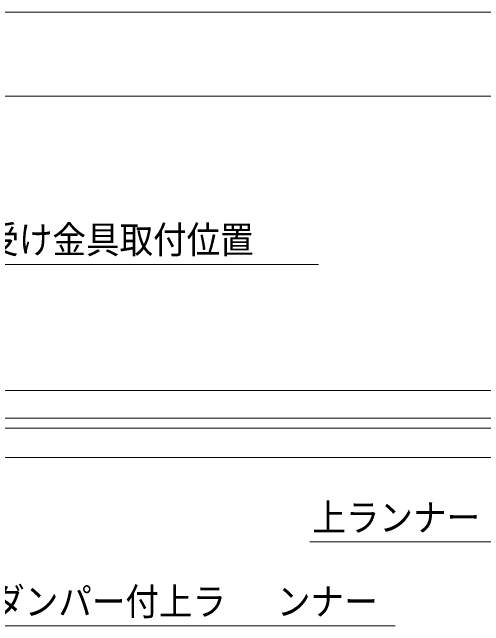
# Model space of a CAD drawing. Units: millimetres, scale not verified. Extents: x -6062 to 6062, y -3045 to 3045.
# Drawn here: x -2788 to -2226, y 120 to 850 of the extents above; entities that cross this region are included whole.
import ezdxf
from ezdxf.enums import TextEntityAlignment as Align

# ---------------------------------------------------------------- set-up
doc = ezdxf.new("R2010")
doc.units = ezdxf.units.MM
doc.header["$LTSCALE"] = 20
for name, color, linetype, lineweight in [('0-0_2寸法-1', 7, 'Continuous', 9), ('0-2_2寸法-3', 7, 'Continuous', 9), ('0-3_3一般', 7, 'Continuous', 9)]:
    doc.layers.add(name, color=color, linetype=linetype, lineweight=lineweight)
doc.styles.add('ＭＳ ゴシック', font='')
doc.styles.get('ＭＳ ゴシック').set_extended_font_data('MS Gothic')

# ---------------------------------------------------------------- blocks, each defined once
blk = doc.blocks.new('グループ-156')
at = {"layer": '0-3_3一般'}
for p, q in [((18030, 8000), (-76990, 8000)), ((-76990, 7340), (18030, 7340)), ((-5611.1, 7100), (-29611.1, 7100)), ((-5960, 6400), (-29320, 6400))]:
    blk.add_line(p, q, dxfattribs=at)
blk = doc.blocks.new('グループ-157')
at = {"layer": '0-3_3一般'}
blk.add_line((19736.5, 8000), (-78863.5, 8000), dxfattribs=at)
blk = doc.blocks.new('グループ-158')
at = {"layer": '0-3_3一般'}
for name in ['グループ-157', 'グループ-156']:
    blk.add_blockref(name, (0, 0), dxfattribs=at)

msp = doc.modelspace()

# ---------------------------------------------------------------- linework, layer by layer
at = {"layer": '0-0_2寸法-1'}
for p, q in [((-3192.79, 850), (-898.21, 850)), ((-3091.79, 750), (-898.21, 750))]:
    msp.add_line(p, q, dxfattribs=at)
at = {"layer": '0-2_2寸法-3'}
for points in [[(-3116.5, 391.8), (-3025.17, 550), (-2423.24, 550)], [(-2331.94, 120), (-2930.78, 120), (-3077.02, 373.3)], [(-2433.56, 220), (-2207.64, 220), (-2119.4, 372.84)]]:
    msp.add_lwpolyline(points, dxfattribs=at)

# ---------------------------------------------------------------- block references
at = {"layer": '0-3_3一般', "xscale": 0.05, "yscale": 0.05}
msp.add_blockref('グループ-158', (-1787.5, 0), dxfattribs=at)

# ---------------------------------------------------------------- texts
at = {"layer": '0-2_2寸法-3', "style": 'ＭＳ ゴシック', "width": 0.9}
for s, p in [('スライド式受け金具取付位置', (-3019.76, 553.34)), ('上ランナー', (-2430.52, 222.77)), ('ダブルダンパー付上ラ', (-2932.88, 122.77)), ('ンナー', (-2472.57, 122.77))]:
    msp.add_text(s, height=32.55, dxfattribs=at).set_placement(p, align=Align.BOTTOM_LEFT)

doc.saveas('drawing.dxf')
